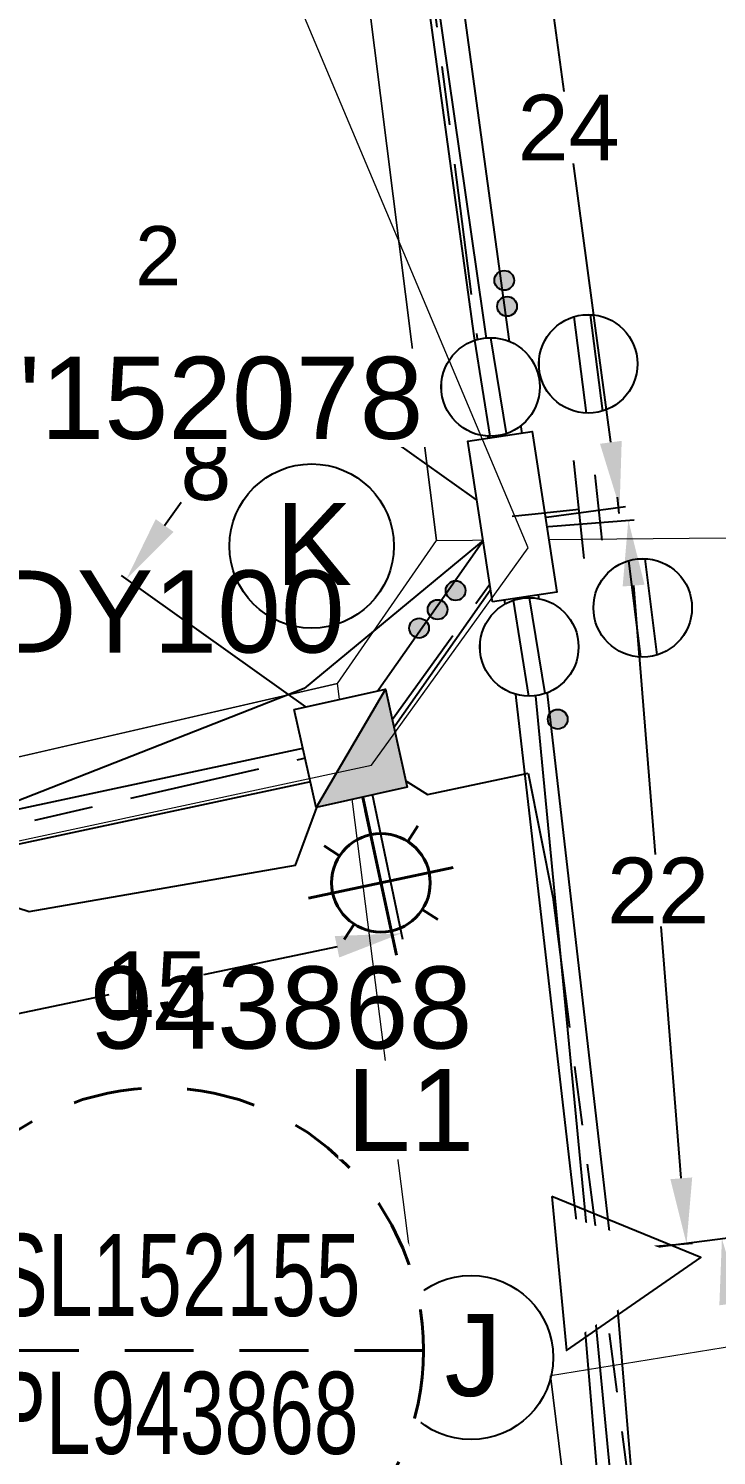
# Model space of a CAD drawing. Header units: metres. Extents: x 298156 to 298818, y 6171580 to 6172425.
# Drawn here: x 298519.36 to 298540.29, y 6171907.34 to 6171950.79 of the extents above; entities that cross this region are included whole.
import ezdxf
from ezdxf import colors
from ezdxf.entities.mleader import LeaderData, LeaderLine
from ezdxf.enums import TextEntityAlignment as Align
from ezdxf.math import Vec2, Vec3

# ---------------------------------------------------------------- set-up
doc = ezdxf.new("R2010")
doc.units = ezdxf.units.M
for name, pattern in [('Cable Exist UG', [8.2, 4, -1.2, 1.8, -1.2]), ('Dash', [5, 3, -2]), ('IE Trench LV', [6.5, 5, -1.5])]:
    doc.linetypes.add(name, pattern=pattern)
doc.layers.get('0').update_dxf_attribs({"color": 6})
doc.layers.add('Cadastre Land Parcels_SP_EXT', color=9, linetype='Continuous', lineweight=5)
doc.layers.add('Cadastre Roads_SP_EXT', color=9, linetype='Continuous', lineweight=5)
for name, color, linetype in [('Duct_SP_NEW', 2, 'Continuous'), ('Equip_LV_EXT', 7, 'Continuous'), ('Equip_LV_NEW', 2, 'Continuous'), ('Equip_SP_LV_NEW', 2, 'Continuous'), ('Equip_SP_SL_EXT', 7, 'Continuous'), ('Mains_HV_NEW_U72', 2, 'Continuous'), ('Mains_LV_NEW_R6', 2, 'Continuous'), ('Mains_LV_NEW_T84', 2, 'Continuous'), ('Mains_SL_EXT', 7, 'Continuous'), ('Notes_Field', 180, 'Continuous'), ('Notes_LV_MISC', 7, 'Continuous'), ('Notes_SP_LV_SL_MISC', 7, 'Continuous'), ('Notes_SP_MISC', 7, 'Continuous'), ('Panels_LV_SL_NEW', 2, 'Continuous'), ('SupportsUG_SP_LV_SL_EXT', 7, 'Continuous'), ('UG_Details_SP_MISC', 7, 'Continuous')]:
    doc.layers.add(name, color=color, linetype=linetype)
doc.layers.add('Features_HIDE', color=1, linetype='Continuous', plot=False)
doc.layers.get('0').off()
doc.layers.get('Features_HIDE').off()
doc.styles.add('COLUMN_LABEL', font='arial.ttf')
doc.styles.add('iecARIAL', font='arial.ttf', dxfattribs={"height": 2})
doc.styles.add('POLE_LABEL', font='arial.ttf')
doc.styles.get("Standard").update_dxf_attribs({"font": 'arial.ttf'})
doc.linetypes.add('Cable 1', pattern='A,7,-3,["//",Standard,S=1.5,R=0,X=-2.1,Y=-0.7],-0.001', length=10.001)
doc.linetypes.add('Cable 2', pattern='A,7.5,-0.4,[">",Standard,S=4,R=0,X=0.4,Y=-1.9],-4.2', length=12.1)
doc.linetypes.add('Cable New UG', pattern='A,7,-0.25,["x",Standard,S=2,R=0,X=0.2,Y=-0.8],-2.1', length=9.35)
doc.dimstyles.new('Copy of Standard', dxfattribs={"dimtxt": 2, "dimasz": 2, "dimexe": 0.18, "dimexo": 0.0625, "dimgap": 0.09, "dimtad": 0, "dimtih": 1, "dimtoh": 1, "dimdec": 0, "dimzin": 0, "dimdsep": 46, "dimtxsty": 'Standard', "dimcen": 0.09, "dimadec": 0, "dimazin": 0, "dimtfac": 1, "dimtdec": 0, "dimtofl": 0, "dimtmove": 0, "dimatfit": 3, "dimfxl": 1, "dimtolj": 1, "dimtzin": 0, "dimarcsym": 0})

# ---------------------------------------------------------------- blocks, each defined once
blk = doc.blocks.new('COLUMN_EXT')
blk.add_hatch(color=256).paths.add_polyline_path([(-1.485, 1.485), (-1.485, -1.485), (1.485, -1.485), (1.485, 1.485)])
blk.add_lwpolyline([(-1.485, -1.485), (1.485, -1.485), (1.485, 1.485), (-1.485, 1.485)], close=True)
for tag, height, style, flags, p in [('ASSET_NUM', 2.5, 'COLUMN_LABEL', 8, (2, 2)), ('STRUCTURE_PLANT_NUMBER', 0.2, 'POLE_LABEL', 9, (1.813, 0.031)), ('STREET_CODE', 0.2, 'COLUMN_LABEL', 9, (1.813, -0.2))]:
    blk.add_attdef(tag, text='', height=height, dxfattribs=dict(style=style, flags=flags)).set_placement(p, align=Align.MIDDLE_LEFT)
at = {"flags": 9}
for tag, p in [('COLUMN_TYPE', (1.813, -0.4)), ('OWNED_BY', (1.813, -0.6)), ('STATE', (1.813, -0.8)), ('USAGE', (1.813, -1)), ('LEGEND', (1.813, -1.2)), ('LOCATION', (1.813, -1.4)), ('STREETNAME', (1.813, -1.6)), ('SUBURB', (1.813, -1.8)), ('NOTES', (1.813, -2))]:
    blk.add_attdef(tag, text='', height=0.2, dxfattribs=at).set_placement(p, align=Align.MIDDLE_LEFT)
at = {"flags": 1}
blk.add_attdef('Z', (1.813, -2.351), '', height=0.2, dxfattribs=at)
blk = doc.blocks.new('SL_LANTERN_EXT')
at = {"lineweight": 40}
for p, q in [((0, 1.968), (0, 6.468)), ((-1.459, 5.676), (-1.061, 5.278)), ((1.458, 5.676), (1.06, 5.278)), ((-2.25, 4.218), (2.25, 4.218)), ((-1.459, 2.759), (-1.061, 3.157)), ((1.458, 2.759), (1.06, 3.157)), ((0, 0), (0, 2.721))]:
    blk.add_line(p, q, dxfattribs=at)
blk.add_circle((0, 4.218), 1.5, dxfattribs=at)
at = {"style": 'iecARIAL', "flags": 8}
blk.add_attdef('ASSET_NUM', (1.5, 1.5), '', height=2.5, dxfattribs=at)
for tag, p, height, flags in [('CONSTRUCTED_VOLTAGE', (0.981, -0.653), 0.2, 9), ('CONTROL_TYPE', (0.981, -0.853), 0.2, 9), ('LANTERN_PURPOSE', (0.981, -1.053), 0.2, 9), ('LNUMBER', (2.181, -3.253), 2.5, 8), ('LANTERN_TYPE', (0.981, -1.253), 0.2, 9), ('NO_PHASES', (0.981, -1.453), 0.2, 9), ('OPERATING_VOLTAGE', (0.981, -1.653), 0.2, 9), ('ORIENTATION', (0.981, -1.853), 0.2, 9), ('OWNED_BY', (0.981, -2.053), 0.2, 9), ('STATE', (0.981, -2.253), 0.2, 9), ('CEXIST', (0.981, -2.653), 0.2, 9), ('USAGE', (0.981, -2.453), 0.2, 9), ('CNEW', (0.981, -2.853), 0.2, 9), ('CNUMBER', (0.981, -3.053), 0.2, 9), ('CREMOVE', (0.981, -3.253), 0.2, 9), ('CREPLACE', (0.981, -3.453), 0.2, 9), ('LKINGHEIGHT', (0.981, -3.653), 0.2, 9), ('LBRACKET', (0.981, -3.853), 0.2, 9), ('LBRACKETVOCAB', (0.981, -4.053), 0.2, 9), ('LCATEGORY', (0.981, -4.253), 0.2, 9), ('LCHARGE1', (0.981, -4.453), 0.2, 9), ('LCHARGE1PERCENT', (0.981, -4.653), 0.2, 9), ('LCHARGE2', (0.981, -4.853), 0.2, 9), ('LCHARGE2PERCENT', (0.981, -5.053), 0.2, 9), ('LCHARGE3', (0.981, -5.253), 0.2, 9), ('LCHARGE3PERCENT', (0.981, -5.453), 0.2, 9), ('LEXIST', (0.981, -5.653), 0.2, 9), ('LLAMP', (0.981, -5.853), 0.2, 9), ('LLAMPVOCAB', (0.981, -6.053), 0.2, 9), ('LMAST', (0.981, -6.253), 0.2, 9), ('LMASTVOCAB', (0.981, -6.453), 0.2, 9), ('LNEW', (0.981, -6.653), 0.2, 9), ('LANTNUMBER', (0.981, -6.853), 0.2, 9), ('LOUTREACH', (0.981, -7.253), 0.2, 9), ('LOUTREACHVOCAB', (0.981, -7.453), 0.2, 9), ('LRATECODE', (0.981, -7.653), 0.2, 9), ('LREMOVE', (0.981, -7.853), 0.2, 9), ('LREPLACE', (0.981, -8.053), 0.2, 9), ('LTYPE', (0.981, -8.253), 0.2, 9), ('LTYPEVOCAB', (0.981, -8.453), 0.2, 9), ('LEGEND', (0.981, -8.653), 0.2, 9), ('LOCATION', (0.981, -8.853), 0.2, 9), ('STREETNAME', (0.981, -9.253), 0.2, 9), ('NOTES', (0.981, -9.053), 0.2, 9), ('SUBURB', (0.981, -9.453), 0.2, 1)]:
    blk.add_attdef(tag, p, '', height=height, dxfattribs=dict(flags=flags))
blk = doc.blocks.new('*U155')
for tag, flags, p in [('ACTUAL_STATUS', 9, (1.5, 0)), ('CONSTRUCTED_VOLTAGE', 9, (1.5, -0.2)), ('NO_PHASES', 9, (1.5, -0.4)), ('OPERATING_VOLTAGE', 9, (1.5, -0.6)), ('ORIENTATION', 9, (1.5, -0.8)), ('STATE', 9, (1.5, -1)), ('SWITCH_TYPE', 9, (1.5, -1.2)), ('USAGE', 9, (1.5, -1.4)), ('OWNED_BY', 9, (1.5, -1.8)), ('NOTES', 9, (1.5, -1.6)), ('OPERATED_BY', 9, (1.5, -2)), ('MAINTAINED_BY', 9, (1.5, -2.2)), ('TYPE', 9, (1.5, -2.6)), ('NUMBER_OF_PHASES', 9, (1.5, -2.4)), ('Z', 1, (1.5, -2.8))]:
    blk.add_attdef(tag, text='', height=0.2, dxfattribs=dict(flags=flags)).set_placement(p, align=Align.MIDDLE_LEFT)
blk.add_wipeout([(-1.056, 6.457), (-1.18, 6.316), (-1.286, 6.161), (-1.371, 5.994), (-1.435, 5.817), (-1.476, 5.634), (-1.493, 5.447), (-1.487, 5.26), (-1.458, 5.074), (-1.406, 4.894), (-1.331, 4.722), (-1.236, 4.561), (-1.121, 4.412), (-0.988, 4.28), (-0.84, 4.165), (-0.679, 4.069), (-0.506, 3.994), (-0.326, 3.942), (-0.141, 3.913), (0.047, 3.907), (0.233, 3.924), (0.416, 3.965), (0.593, 4.029), (0.76, 4.114), (0.915, 4.219), (1.056, 4.343), (1.18, 4.484), (1.286, 4.639), (1.371, 4.806), (1.435, 4.983), (1.476, 5.166), (1.493, 5.353), (1.487, 5.54), (1.458, 5.726), (1.406, 5.906), (1.331, 6.078), (1.236, 6.239), (1.121, 6.388), (0.988, 6.52), (0.84, 6.635), (0.679, 6.731), (0.506, 6.806), (0.326, 6.858), (0.141, 6.887), (-0.047, 6.893), (-0.233, 6.876), (-0.416, 6.835), (-0.593, 6.771), (-0.76, 6.686), (-0.915, 6.581)])
for p, q in [((-0.25, 3.921), (-0.25, 6.879)), ((0.25, 3.921), (0.25, 6.879))]:
    blk.add_line(p, q)
blk.add_circle((0, 5.4), 1.5)
blk = doc.blocks.new('*U154')
for tag, flags, p in [('LEGEND', 9, (1.5, 0.6)), ('PARENT', 9, (1.5, 0.4)), ('SUBURB', 9, (1.5, 0.2)), ('STREETNAME', 9, (1.5, 0)), ('LOCATION', 9, (1.5, -0.2)), ('NOTES', 9, (1.5, -0.4)), ('Z', 1, (1.5, -0.6))]:
    blk.add_attdef(tag, text='', height=0.2, dxfattribs=dict(flags=flags)).set_placement(p, align=Align.MIDDLE_LEFT)
blk.add_wipeout([(-2.475, 3), (2.475, 3), (2.475, 1.02), (-2.475, 1.02)])
at = {"lineweight": -3}
blk.add_lwpolyline([(-2.475, 3), (2.475, 3), (2.475, 1.02), (-2.475, 1.02)], close=True, dxfattribs=at)
for tag, height, flags, p in [('ASSET_NUM', 2.5, 8, (2, 4)), ('STREET_CODE', 0.2, 9, (1.5, 2)), ('OWNED_BY', 0.2, 9, (1.5, 1.8)), ('OPERATED_BY', 0.2, 9, (1.5, 1.6)), ('MAINTAINED_BY', 0.2, 9, (1.5, 1.4)), ('STATE', 0.2, 9, (1.5, 1.2)), ('SUPPORT_TYPE', 0.2, 9, (1.5, 1)), ('USAGE', 0.2, 9, (1.5, 0.8))]:
    blk.add_attdef(tag, text='', height=height, dxfattribs=dict(flags=flags)).set_placement(p, align=Align.MIDDLE_LEFT)
blk = doc.blocks.new('*D158')
at = {"layer": 'Defpoints', "color": 0, "transparency": 16777216}
for p in [(298529.569, 6171928.646), (298514.649, 6171925.523), (298530.701, 6171923.236)]:
    blk.add_point(p, dxfattribs=at)
at = {"layer": 'Notes_Field', "color": 0, "lineweight": -2, "transparency": 16777216}
for p, q in [((298529.582, 6171928.585), (298530.738, 6171923.06)), ((298514.662, 6171925.462), (298515.818, 6171919.937)), ((298528.744, 6171922.826), (298524.677, 6171921.975)), ((298517.739, 6171920.522), (298521.806, 6171921.374))]:
    blk.add_line(p, q, dxfattribs=at)
at = {"layer": 'Notes_Field', "color": 0, "transparency": 16777216}
for points in [[(298528.676, 6171923.152), (298528.812, 6171922.5), (298530.701, 6171923.236)], [(298517.671, 6171920.849), (298517.807, 6171920.196), (298515.781, 6171920.113)]]:
    blk.add_solid(points, dxfattribs=at)
at = {"layer": 'Notes_Field', "color": 0, "transparency": 16777216, "insert": (298523.241, 6171921.674), "char_height": 2, "attachment_point": 5}
blk.add_mtext('\\A1;15', dxfattribs=at)
blk = doc.blocks.new('*D159')
at = {"layer": 'Defpoints', "color": 0, "transparency": 16777216}
for p in [(298527.062, 6171940.657), (298534.267, 6171935.523), (298529.541, 6171928.89)]:
    blk.add_point(p, dxfattribs=at)
at = {"layer": 'Notes_Field', "color": 0, "lineweight": -2, "transparency": 16777216}
for p, q in [((298534.216, 6171935.56), (298526.915, 6171940.762)), ((298525.901, 6171939.028), (298525.502, 6171938.468)), ((298523.496, 6171935.653), (298524.004, 6171936.366)), ((298529.49, 6171928.927), (298522.189, 6171934.129))]:
    blk.add_line(p, q, dxfattribs=at)
at = {"layer": 'Notes_Field', "color": 0, "transparency": 16777216}
for points in [[(298525.63, 6171939.222), (298526.173, 6171938.835), (298527.062, 6171940.657)], [(298523.225, 6171935.847), (298523.768, 6171935.46), (298522.336, 6171934.024)]]:
    blk.add_solid(points, dxfattribs=at)
at = {"layer": 'Notes_Field', "color": 0, "transparency": 16777216, "insert": (298524.753, 6171937.417), "char_height": 2, "attachment_point": 5}
blk.add_mtext('\\A1;8', dxfattribs=at)
blk = doc.blocks.new('*D160')
at = {"layer": 'Defpoints', "color": 0, "transparency": 16777216}
for p in [(298534.184, 6171959.772), (298531.146, 6171959.364), (298534.306, 6171935.797)]:
    blk.add_point(p, dxfattribs=at)
at = {"layer": 'Notes_Field', "color": 0, "lineweight": -2, "transparency": 16777216}
for p, q in [((298531.208, 6171959.373), (298534.363, 6171959.796)), ((298534.45, 6171957.79), (298535.647, 6171948.864)), ((298537.079, 6171938.186), (298535.941, 6171946.675)), ((298534.368, 6171935.805), (298537.523, 6171936.228))]:
    blk.add_line(p, q, dxfattribs=at)
at = {"layer": 'Notes_Field', "color": 0, "transparency": 16777216}
for points in [[(298534.781, 6171957.834), (298534.12, 6171957.745), (298534.184, 6171959.772)], [(298537.409, 6171938.231), (298536.748, 6171938.142), (298537.345, 6171936.204)]]:
    blk.add_solid(points, dxfattribs=at)
at = {"layer": 'Notes_Field', "color": 0, "transparency": 16777216, "insert": (298535.794, 6171947.769), "char_height": 2, "attachment_point": 5}
blk.add_mtext('\\A1;24', dxfattribs=at)
blk = doc.blocks.new('*D207')
at = {"layer": 'Defpoints', "color": 0, "transparency": 16777216}
for p in [(298544.765, 6171966.278), (298538.602, 6171965.414), (298549.141, 6171935.051)]:
    blk.add_point(p, dxfattribs=at)
at = {"layer": 'Notes_Field', "color": 0, "lineweight": -2, "transparency": 16777216}
for p, q in [((298544.704, 6171966.269), (298538.424, 6171965.389)), ((298538.879, 6171963.434), (298540.128, 6171954.526)), ((298542.7, 6171936.168), (298540.439, 6171952.302)), ((298549.079, 6171935.043), (298542.799, 6171934.163))]:
    blk.add_line(p, q, dxfattribs=at)
at = {"layer": 'Notes_Field', "color": 0, "transparency": 16777216}
for points in [[(298539.209, 6171963.48), (298538.549, 6171963.387), (298538.602, 6171965.414)], [(298543.03, 6171936.215), (298542.37, 6171936.122), (298542.978, 6171934.188)]]:
    blk.add_solid(points, dxfattribs=at)
at = {"layer": 'Notes_Field', "color": 0, "transparency": 16777216, "insert": (298540.283, 6171953.414), "char_height": 2, "attachment_point": 5}
blk.add_mtext('\\A1;32', dxfattribs=at)
blk = doc.blocks.new('*D217')
at = {"layer": 'Defpoints', "color": 0, "transparency": 16777216}
for p in [(298540.459, 6171913.938), (298536.628, 6171913.449), (298538.784, 6171896.535)]:
    blk.add_point(p, dxfattribs=at)
at = {"layer": 'Notes_Field', "color": 0, "lineweight": -2, "transparency": 16777216}
for p, q in [((298536.69, 6171913.457), (298540.637, 6171913.96)), ((298540.712, 6171911.954), (298541.389, 6171906.641)), ((298542.362, 6171899.008), (298541.668, 6171904.453)), ((298538.846, 6171896.543), (298542.793, 6171897.046))]:
    blk.add_line(p, q, dxfattribs=at)
at = {"layer": 'Notes_Field', "color": 0, "transparency": 16777216}
for points in [[(298541.042, 6171911.996), (298540.381, 6171911.911), (298540.459, 6171913.938)], [(298542.692, 6171899.05), (298542.031, 6171898.965), (298542.615, 6171897.024)]]:
    blk.add_solid(points, dxfattribs=at)
at = {"layer": 'Notes_Field', "color": 0, "transparency": 16777216, "insert": (298541.528, 6171905.547), "char_height": 2, "attachment_point": 5}
blk.add_mtext('\\A1;17', dxfattribs=at)
blk = doc.blocks.new('*D218')
at = {"layer": 'Defpoints', "color": 0, "transparency": 16777216}
for p in [(298534.342, 6171935.554), (298537.61, 6171935.817), (298536.116, 6171913.52)]:
    blk.add_point(p, dxfattribs=at)
at = {"layer": 'Notes_Field', "color": 0, "lineweight": -2, "transparency": 16777216}
for p, q in [((298534.404, 6171935.559), (298537.789, 6171935.831)), ((298537.77, 6171933.823), (298538.429, 6171925.636)), ((298539.223, 6171915.777), (298538.606, 6171923.448)), ((298536.178, 6171913.525), (298539.563, 6171913.798))]:
    blk.add_line(p, q, dxfattribs=at)
at = {"layer": 'Notes_Field', "color": 0, "transparency": 16777216}
for points in [[(298538.103, 6171933.85), (298537.438, 6171933.797), (298537.61, 6171935.817)], [(298539.555, 6171915.804), (298538.891, 6171915.75), (298539.383, 6171913.783)]]:
    blk.add_solid(points, dxfattribs=at)
at = {"layer": 'Notes_Field', "color": 0, "transparency": 16777216, "insert": (298538.517, 6171924.542), "char_height": 2, "attachment_point": 5}
blk.add_mtext('\\A1;22', dxfattribs=at)
blk = doc.blocks.new('COLUMN_REPLACE_NEW')
at = {"style": 'COLUMN_LABEL', "flags": 8}
blk.add_attdef('ASSET_NUM', text='', height=2.5, dxfattribs=at).set_placement((2, 2), align=Align.MIDDLE_LEFT)
at = {"flags": 9}
for tag, p in [('LOCATION', (0, -2)), ('NOTES', (0, -2.2))]:
    blk.add_attdef(tag, text='', height=0.2, dxfattribs=at).set_placement(p, align=Align.MIDDLE_LEFT)
blk.add_wipeout([(-1.42, 1.528), (1.42, 1.528), (1.42, -1.528), (-1.42, -1.528)])
blk.add_hatch(color=256).paths.add_polyline_path([(-1.42, -1.528), (1.42, -1.528), (1.42, 1.528)])
blk.add_line((1.42, 1.528), (-1.42, -1.528))
at = {"lineweight": -3}
blk.add_lwpolyline([(-1.42, 1.528), (1.42, 1.528), (1.42, -1.528), (-1.42, -1.528)], close=True, dxfattribs=at)
at = {"flags": 1}
blk.add_attdef('Z', (0, 0), '', height=0.2, dxfattribs=at)
at = {"flags": 9}
for tag, style, p in [('STRUCTURE_PLANT_NUMBER', 'POLE_LABEL', (1.5, 0.242)), ('STREET_CODE', 'COLUMN_LABEL', (0, -0.2))]:
    blk.add_attdef(tag, text='', height=0.2, dxfattribs=dict(at, style=style)).set_placement(p, align=Align.MIDDLE_LEFT)
for tag, p in [('COLUMN_TYPE', (0, -0.4)), ('OWNED_BY', (0, -0.6)), ('STATE', (0, -0.8)), ('USAGE', (0, -1)), ('LEGEND', (0, -1.2)), ('PARENT', (0, -1.4)), ('SUBURB', (0, -1.6)), ('STREETNAME', (0, -1.8))]:
    blk.add_attdef(tag, text='', height=0.2, dxfattribs=at).set_placement(p, align=Align.MIDDLE_LEFT)
blk = doc.blocks.new('LV_UG_LINKS_CLOSED_EXT')
blk.add_wipeout([(-1.056, 1.057), (-1.18, 0.916), (-1.286, 0.761), (-1.371, 0.594), (-1.435, 0.417), (-1.476, 0.234), (-1.493, 0.047), (-1.487, -0.14), (-1.458, -0.326), (-1.406, -0.506), (-1.331, -0.678), (-1.236, -0.839), (-1.121, -0.988), (-0.988, -1.12), (-0.84, -1.235), (-0.679, -1.331), (-0.506, -1.406), (-0.326, -1.458), (-0.141, -1.487), (0.047, -1.493), (0.233, -1.476), (0.416, -1.435), (0.593, -1.371), (0.76, -1.286), (0.915, -1.181), (1.056, -1.057), (1.18, -0.916), (1.286, -0.761), (1.371, -0.594), (1.435, -0.417), (1.476, -0.234), (1.493, -0.047), (1.487, 0.14), (1.458, 0.326), (1.406, 0.506), (1.331, 0.678), (1.236, 0.839), (1.121, 0.988), (0.988, 1.12), (0.84, 1.235), (0.679, 1.331), (0.506, 1.406), (0.326, 1.458), (0.141, 1.487), (-0.047, 1.493), (-0.233, 1.476), (-0.416, 1.435), (-0.593, 1.371), (-0.76, 1.286), (-0.915, 1.181)])
for p, q in [((-0.25, -1.479), (-0.25, 1.479)), ((0.25, -1.479), (0.25, 1.479))]:
    blk.add_line(p, q)
blk.add_circle((0, 0), 1.5)
at = {"flags": 9}
for tag, p in [('ACTUAL_STATUS', (0, 0)), ('CONSTRUCTED_VOLTAGE', (0, -0.2)), ('NO_PHASES', (0, -0.4)), ('OPERATING_VOLTAGE', (0, -0.6)), ('ORIENTATION', (0, -0.8)), ('STATE', (0, -1)), ('SWITCH_TYPE', (0, -1.2)), ('USAGE', (0, -1.4)), ('NOTES', (0, -1.6))]:
    blk.add_attdef(tag, text='', height=0.2, dxfattribs=at).set_placement(p, align=Align.MIDDLE_LEFT)
at = {"flags": 1}
blk.add_attdef('Z', (0, 0), '', height=0.2, dxfattribs=at)
blk = doc.blocks.new('Earth')
for p, q in [((0, -2.044), (0, 0)), ((-1.5, -2.044), (1.5, -2.044)), ((-1, -2.644), (1, -2.644)), ((-0.25, -3.244), (0.25, -3.244))]:
    blk.add_line(p, q)
blk = doc.blocks.new('SLANTERN_NUM_EXT')
blk.add_wipeout([(-0.258, 8.205), (-0.773, 8.172), (-1.284, 8.108), (-1.791, 8.011), (-2.29, 7.883), (-2.781, 7.723), (-3.26, 7.534), (-3.727, 7.314), (-4.179, 7.066), (-4.614, 6.789), (-5.031, 6.486), (-5.429, 6.157), (-5.804, 5.804), (-6.157, 5.429), (-6.486, 5.031), (-6.789, 4.614), (-7.066, 4.179), (-7.314, 3.727), (-7.534, 3.26), (-7.723, 2.781), (-7.883, 2.29), (-8.011, 1.791), (-8.108, 1.284), (-8.172, 0.773), (-8.205, 0.258), (-8.205, -0.258), (-8.172, -0.773), (-8.108, -1.284), (-8.011, -1.791), (-7.883, -2.29), (-7.723, -2.781), (-7.534, -3.26), (-7.314, -3.727), (-7.066, -4.179), (-6.789, -4.614), (-6.486, -5.031), (-6.157, -5.429), (-5.804, -5.804), (-5.429, -6.157), (-5.031, -6.486), (-4.614, -6.789), (-4.179, -7.066), (-3.727, -7.314), (-3.26, -7.534), (-2.781, -7.723), (-2.29, -7.883), (-1.791, -8.011), (-1.284, -8.108), (-0.773, -8.172), (-0.258, -8.205), (0.258, -8.205), (0.773, -8.172), (1.284, -8.108), (1.791, -8.011), (2.29, -7.883), (2.781, -7.723), (3.26, -7.534), (3.727, -7.314), (4.179, -7.066), (4.614, -6.789), (5.031, -6.486), (5.429, -6.157), (5.804, -5.804), (6.157, -5.429), (6.486, -5.031), (6.789, -4.614), (7.066, -4.179), (7.314, -3.727), (7.534, -3.26), (7.723, -2.781), (7.883, -2.29), (8.011, -1.791), (8.108, -1.284), (8.172, -0.773), (8.205, -0.258), (8.205, 0.258), (8.172, 0.773), (8.108, 1.284), (8.011, 1.791), (7.883, 2.29), (7.723, 2.781), (7.534, 3.26), (7.314, 3.727), (7.066, 4.179), (6.789, 4.614), (6.486, 5.031), (6.157, 5.429), (5.804, 5.804), (5.429, 6.157), (5.031, 6.486), (4.614, 6.789), (4.179, 7.066), (3.727, 7.314), (3.26, 7.534), (2.781, 7.723), (2.29, 7.883), (1.791, 8.011), (1.284, 8.108), (0.773, 8.172), (0.258, 8.205)])
at = {"linetype": 'Dash', "lineweight": 40, "ltscale": 0.7}
blk.add_line((8, 0), (-8, 0), dxfattribs=at)
blk.add_circle((0, 0), 8, dxfattribs=at)
at = {"lineweight": 40, "width": 0.7}
for tag, p in [('SNUMBER', (0.505, 1.051)), ('CNUMBER', (0.444, -3.148))]:
    blk.add_attdef(tag, text='', height=2.5, dxfattribs=at).set_placement(p, align=Align.CENTER)
at = {"lineweight": 40, "flags": 1}
blk.add_attdef('Z', (0, 0), '', height=0.2, dxfattribs=at)

msp = doc.modelspace()

# ---------------------------------------------------------------- hatches: boundary and pattern name
at = {"layer": 'Notes_LV_MISC'}
h = msp.add_hatch(color=2, dxfattribs=at)
h.dxf.hatch_style = 1
edge = h.paths.add_edge_path()
edge.add_arc((298533.834, 6171943.118), 0.3, 94.0512, 454.0512)
h = msp.add_hatch(color=2, dxfattribs=at)
h.dxf.hatch_style = 1
edge = h.paths.add_edge_path()
edge.add_arc((298533.92, 6171942.325), 0.3, 94.0512, 454.0512)
h = msp.add_hatch(color=2, dxfattribs=at)
h.dxf.hatch_style = 1
edge = h.paths.add_edge_path()
edge.add_arc((298531.243, 6171932.528), 0.3, 132.1293, 492.1293)

# ---------------------------------------------------------------- linework, layer by layer
at = {"layer": 'Cadastre Land Parcels_SP_EXT', "linetype": 'Continuous'}
for p, q in [((298531.768, 6171935.202), (298528.42, 6171961.852)), ((298528.754, 6171930.841), (298531.768, 6171935.202)), ((298531.768, 6171935.202), (298531.768, 6171935.202)), ((298518.478, 6171928.478), (298528.754, 6171930.841)), ((298531.082, 6171912.584), (298500.908, 6171905.69)), ((298531.349, 6171912.409), (298531.082, 6171912.584)), ((298536.921, 6171896.307), (298535.24, 6171909.765)), ((298535.24, 6171909.765), (298535.24, 6171909.765))]:
    msp.add_line(p, q, dxfattribs=at)
at = {"layer": 'Cadastre Roads_SP_EXT', "linetype": 'Continuous'}
for p, q in [((298528.42, 6171961.852), (298531.768, 6171935.202)), ((298531.768, 6171935.202), (298539.461, 6171935.266)), ((298539.461, 6171935.266), (298550.459, 6171935.357)), ((298528.754, 6171930.841), (298514.028, 6171927.455)), ((298529.915, 6171921.736), (298528.754, 6171930.841)), ((298531.082, 6171912.584), (298529.915, 6171921.736)), ((298500.908, 6171905.69), (298531.082, 6171912.584)), ((298531.082, 6171912.584), (298531.082, 6171912.584)), ((298542.734, 6171910.985), (298535.24, 6171909.765)), ((298535.24, 6171909.765), (298536.921, 6171896.307))]:
    msp.add_line(p, q, dxfattribs=at)
at = {"layer": 'Duct_SP_NEW'}
for p, q in [((298534.764, 6171935.628), (298528.936, 6171978.133)), ((298533.679, 6171935.89), (298527.904, 6171977.998)), ((298528.942, 6171929.134), (298533.679, 6171935.89)), ((298529.559, 6171928.202), (298534.764, 6171935.628)), ((298533.673, 6171935.212), (298534.191, 6171935.262)), ((298534.112, 6171930.686), (298533.673, 6171935.212)), ((298534.708, 6171935.312), (298534.191, 6171935.262)), ((298535.147, 6171930.787), (298534.708, 6171935.312)), ((298535.147, 6171930.787), (298534.63, 6171930.736)), ((298534.112, 6171930.686), (298534.63, 6171930.736)), ((298514.366, 6171926.024), (298528.942, 6171929.134)), ((298514.584, 6171925.006), (298529.559, 6171928.202)), ((298536.123, 6171913.268), (298536.642, 6171913.312)), ((298537.526, 6171896.542), (298536.123, 6171913.268)), ((298537.16, 6171913.355), (298536.642, 6171913.312)), ((298538.563, 6171896.629), (298537.16, 6171913.355))]:
    msp.add_line(p, q, dxfattribs=at)
at = {"layer": 'Mains_LV_NEW_T84', "color": 2, "linetype": 'Cable New UG', "flags": 128}
msp.add_lwpolyline([(298382.034, 6171801.653), (298411.84, 6171808.438), (298441.721, 6171815.104), (298471.461, 6171823.078), (298501.255, 6171828.743), (298541.182, 6171837.897), (298544.563, 6171844.585), (298542.755, 6171860.552), (298538.045, 6171896.586), (298534.793, 6171930.456)], dxfattribs=at)
at = {"layer": 'Mains_SL_EXT', "linetype": 'Cable Exist UG'}
for p, q in [((298533.89, 6171934.558), (298531.436, 6171953.604)), ((298529.936, 6171929.062), (298533.89, 6171934.558)), ((298529.201, 6171928.901), (298529.936, 6171929.062)), ((298514.475, 6171925.515), (298529.201, 6171928.901)), ((298529.201, 6171928.901), (298531.502, 6171927.468)), ((298531.502, 6171927.468), (298534.559, 6171928.116)), ((298534.559, 6171928.116), (298535.311, 6171924.338)), ((298535.311, 6171924.338), (298538.618, 6171898.718))]:
    msp.add_line(p, q, dxfattribs=at)
at = {"layer": 'Notes_LV_MISC'}
for centre in [(298533.834, 6171943.118), (298533.92, 6171942.325), (298531.243, 6171932.528)]:
    msp.add_circle(centre, 0.3, dxfattribs=at)
at = {"layer": 'Notes_SP_MISC', "linetype": 'Continuous', "flags": 128}
msp.add_lwpolyline([(298535.281, 6171915.224), (298535.726, 6171910.531), (298539.816, 6171913.369), (298535.281, 6171915.224)], dxfattribs=at)
at = {"layer": 'Notes_SP_MISC'}
msp.add_circle((298532.823, 6171910.32), 2.5, dxfattribs=at)
at = {"layer": 'UG_Details_SP_MISC'}
for p, q in [((298535.107, 6171930.792), (298534.63, 6171930.736)), ((298535.107, 6171930.792), (298537.118, 6171913.367)), ((298534.153, 6171930.681), (298534.63, 6171930.736)), ((298534.153, 6171930.681), (298536.165, 6171913.257)), ((298536.165, 6171913.257), (298536.642, 6171913.312)), ((298537.118, 6171913.367), (298536.642, 6171913.312))]:
    msp.add_line(p, q, dxfattribs=at)

# ---------------------------------------------------------------- block references
at = {"layer": 'Equip_SP_SL_EXT', "rotation": 192.045371270106}
msp.add_blockref('SL_LANTERN_EXT', (298529.201, 6171928.901), dxfattribs=at)
at = {"layer": 'Features_HIDE'}
ref = msp.add_blockref('COLUMN_EXT', (298529.201, 6171928.901), dxfattribs=dict(at, rotation=191.747205592313))
ref.add_attrib('ASSET_NUM', '4DY100', dxfattribs={"layer": 'SupportsUG_SP_LV_SL_EXT', "height": 2.5, "style": 'COLUMN_LABEL'}).set_placement((298528.98, 6171931.035), align=Align.BOTTOM_RIGHT)
at = {"layer": 'Notes_SP_MISC', "rotation": 187.1506244520444}
msp.add_blockref('*U155', (298537.376, 6171938.506), dxfattribs=at)

# ---------------------------------------------------------------- texts
at = {"layer": 'Cadastre Land Parcels_SP_EXT'}
msp.add_text('2', height=1.8, dxfattribs=at).set_placement((298522.598, 6171942.97))
at = {"layer": 'Notes_SP_MISC', "insert": (298532.888, 6171910.381), "char_height": 2.5, "attachment_point": 5}
msp.add_mtext_dynamic_manual_height_columns('J', width=2.5, gutter_width=4, heights=[0], dxfattribs=at)

# ---------------------------------------------------------------- dimensions: what is measured, and where the dimension line sits
at = {"layer": 'Notes_Field'}
dim = msp.add_linear_dim(base=(298540.459, 6171913.938), p1=(298538.784, 6171896.535), p2=(298536.628, 6171913.449), angle=97.2644, dimstyle='Copy of Standard', dxfattribs=at)
dim.commit()
dim.dimension.update_dxf_attribs({"geometry": '*D217', "text_midpoint": (298541.528, 6171905.547), "dimtype": 161})

# ---------------------------------------------------------------- next in the draw order: block references
at = {"layer": 'Notes_SP_MISC', "rotation": 187.1506244520444}
msp.add_blockref('*U155', (298535.717, 6171945.932), dxfattribs=at)

# ---------------------------------------------------------------- next in the draw order: dimensions: what is measured, and where the dimension line sits
at = {"layer": 'Notes_Field'}
for base, p1, p2, angle, picture, middle in [((298538.602, 6171965.414), (298549.141, 6171935.051), (298544.765, 6171966.278), 97.9769, '*D207', (298540.283, 6171953.414)), ((298537.61, 6171935.817), (298536.116, 6171913.52), (298534.342, 6171935.554), 94.6024, '*D218', (298538.517, 6171924.542))]:
    dim = msp.add_linear_dim(base=base, p1=p1, p2=p2, angle=angle, dimstyle='Copy of Standard', dxfattribs=at)
    dim.commit()
    dim.dimension.update_dxf_attribs({"geometry": picture, "text_midpoint": middle, "dimtype": 161})

# ---------------------------------------------------------------- next in the draw order: leaders
at = {"layer": 'Notes_SP_MISC', "color": 7, "linetype": 'Continuous'}
ml = msp.add_multileader_mtext('Standard', dxfattribs=at)
ml.set_content('{\\H0.875x;SUB 41094 REPLACED UNDER DSST0036}\\P{\\H0.75x;REFER TO NOTE 17}', color=7)
ml.set_leader_properties()
ml.build(insert=Vec2(0, 0))
ml.multileader.update_dxf_attribs({"has_text_frame": 1, "dogleg_length": 4})
ctx = ml.context
ctx.base_point, ctx.plane_origin = Vec3(298401.57, 6171974.708), Vec3(298472.432, 6171927.882)
ctx.text_align_type = 1
notes = []
notes.append((ctx, [(1, (1, 1, 0), (298505.87, 6171974.708), (-1, 0), 4, [(0, [(298522.012, 6171964.382)], 0, [])])]))
ctx.mtext.insert, ctx.mtext.alignment, ctx.mtext.flow_direction = Vec3(298451.72, 6171976.734), 2, 5
ctx.mtext.has_bg_fill, ctx.mtext.bg_color, ctx.mtext.bg_scale_factor, ctx.mtext.bg_transparency, ctx.mtext.use_window_bg_color = 1, -1027028792, 1.5, 0, 1
for ctx, leaders in notes:
    for number, flags, end, landing, length, lines in leaders:
        leader = LeaderData()
        leader.index, (leader.has_last_leader_line, leader.has_dogleg_vector, leader.attachment_direction) = number, flags
        leader.last_leader_point, leader.dogleg_vector, leader.dogleg_length = Vec3(end), Vec3(landing), length
        for number, points, colour, breaks in lines:
            line = LeaderLine()
            line.index, line.vertices, line.color, line.breaks = number, Vec3.list(points), colors.encode_raw_color(colour), breaks
            leader.lines.append(line)
        ctx.leaders.append(leader)

# ---------------------------------------------------------------- next in the draw order: linework, layer by layer
at = {"layer": 'Mains_LV_NEW_R6', "color": 2, "linetype": 'Cable 1', "flags": 128}
msp.add_lwpolyline([(298514.469, 6171925.48), (298519.371, 6171923.904), (298527.479, 6171925.308), (298528.798, 6171928.872)], dxfattribs=at)
at = {"layer": 'Mains_LV_NEW_T84', "color": 2, "linetype": 'Cable New UG', "flags": 128}
for points in [[(298534.077, 6171935.923), (298531.441, 6171954.26), (298507.774, 6171951.432), (298508.19, 6171948.02)], [(298534.077, 6171935.923), (298527.74, 6171930.691), (298520.043, 6171927.669), (298514.469, 6171925.48), (298499.165, 6171922.679), (298498.243, 6171920.099)]]:
    msp.add_lwpolyline(points, dxfattribs=at)

# ---------------------------------------------------------------- next in the draw order: block references
at = {"layer": 'Equip_LV_EXT'}
msp.add_blockref('SLANTERN_NUM_EXT', (298523.381, 6171910.534), dxfattribs=at).add_auto_attribs({'SNUMBER': 'SL152155', 'CNUMBER': 'PL943868'})

# ---------------------------------------------------------------- next in the draw order: dimensions: what is measured, and where the dimension line sits
at = {"layer": 'Notes_Field'}
for base, p1, p2, angle, picture, middle in [((298534.184, 6171959.772), (298534.306, 6171935.797), (298531.146, 6171959.364), 97.6372, '*D160', (298535.794, 6171947.769)), ((298527.062, 6171940.657), (298529.541, 6171928.89), (298534.267, 6171935.523), 54.5296, '*D159', (298524.753, 6171937.417))]:
    dim = msp.add_linear_dim(base=base, p1=p1, p2=p2, angle=angle, dimstyle='Copy of Standard', dxfattribs=at)
    dim.commit()
    dim.dimension.update_dxf_attribs({"geometry": picture, "text_midpoint": middle, "dimtype": 161})
dim = msp.add_aligned_dim(p1=(298514.649, 6171925.523), p2=(298529.569, 6171928.646), distance=-5.527, dimstyle='Copy of Standard', dxfattribs=at)
dim.commit()
dim.dimension.update_dxf_attribs({"geometry": '*D158', "text_midpoint": (298523.241, 6171921.674)})

# ---------------------------------------------------------------- next in the draw order: wipeouts: each hides what was drawn before it
msp.add_wipeout([(298539.569, 6171913.32), (298535.441, 6171914.727), (298535.839, 6171910.785)]).dxf.layer = 'Notes_SP_MISC'

# ---------------------------------------------------------------- next in the draw order: block references
at = {"layer": 'Equip_SP_LV_NEW'}
ref = msp.add_blockref('*U154', (298536.064, 6171936.227), dxfattribs=dict(at, rotation=98.70849453712832))
ref.add_attrib('ASSET_NUM', '152078', dxfattribs={"layer": '0', "height": 2.5}).set_placement((298519.118, 6171939.588), align=Align.MIDDLE_LEFT)

# ---------------------------------------------------------------- next in the draw order: texts
at = {"layer": 'Notes_SP_LV_SL_MISC', "insert": (298529.038, 6171919.11), "char_height": 2.5, "attachment_point": 1, "bg_fill": 3, "box_fill_scale": 1.1, "bg_fill_color": 256, "bg_fill_transparency": 0}
msp.add_mtext_dynamic_manual_height_columns('L1', width=3.15317, gutter_width=4, heights=[0], dxfattribs=at)

# ---------------------------------------------------------------- next in the draw order: hatches: boundary and pattern name
at = {"layer": 'Notes_LV_MISC'}
h = msp.add_hatch(color=2, dxfattribs=at)
h.dxf.hatch_style = 1
edge = h.paths.add_edge_path()
edge.add_arc((298532.355, 6171933.67), 0.3, 44.1571, 404.1571)
h = msp.add_hatch(color=2, dxfattribs=at)
h.dxf.hatch_style = 1
edge = h.paths.add_edge_path()
edge.add_arc((298531.805, 6171933.093), 0.3, 44.1571, 404.1571)

# ---------------------------------------------------------------- next in the draw order: linework, layer by layer
for centre in [(298532.355, 6171933.67), (298531.805, 6171933.093)]:
    msp.add_circle(centre, 0.3, dxfattribs=at)
at = {"layer": 'Notes_SP_MISC'}
msp.add_circle((298527.973, 6171935.028), 2.5, dxfattribs=at)

# ---------------------------------------------------------------- next in the draw order: block references
at = {"layer": 'Equip_LV_NEW', "linetype": 'IE Trench LV', "rotation": 9.164327217946207}
msp.add_blockref('LV_UG_LINKS_CLOSED_EXT', (298534.596, 6171931.956), dxfattribs=at)
at = {"layer": 'Notes_LV_MISC', "rotation": 96.02597755389252}
msp.add_blockref('Earth', (298534.077, 6171935.923), dxfattribs=at)

# ---------------------------------------------------------------- next in the draw order: texts
at = {"layer": 'Notes_SP_LV_SL_MISC', "insert": (298516.057, 6171940.792), "char_height": 2.5, "attachment_point": 1, "bg_fill": 3, "box_fill_scale": 1.1, "bg_fill_color": 256, "bg_fill_transparency": 0}
msp.add_mtext_dynamic_manual_height_columns("'S'152078", width=15.68282, gutter_width=4, heights=[0], dxfattribs=at)
at = {"layer": 'Notes_SP_MISC', "insert": (298528.038, 6171935.089), "char_height": 2.5, "attachment_point": 5}
msp.add_mtext_dynamic_manual_height_columns('K', width=2.5, gutter_width=4, heights=[0], dxfattribs=at)

# ---------------------------------------------------------------- next in the draw order: hatches: boundary and pattern name
at = {"layer": 'Notes_LV_MISC'}
h = msp.add_hatch(color=2, dxfattribs=at)
h.dxf.hatch_style = 1
edge = h.paths.add_edge_path()
edge.add_arc((298535.462, 6171929.756), 0.3, 182.0234, 542.0234)

# ---------------------------------------------------------------- next in the draw order: linework, layer by layer
msp.add_circle((298535.462, 6171929.756), 0.3, dxfattribs=at)

# ---------------------------------------------------------------- next in the draw order: block references
at = {"layer": 'Equip_LV_NEW', "linetype": 'IE Trench LV', "rotation": 9.164327217946207}
msp.add_blockref('LV_UG_LINKS_CLOSED_EXT', (298533.418, 6171939.872), dxfattribs=at)
at = {"layer": 'Panels_LV_SL_NEW'}
ref = msp.add_blockref('COLUMN_REPLACE_NEW', (298529.164, 6171928.872), dxfattribs=dict(at, rotation=12.608412033181))
ref.add_attrib('ASSET_NUM', '943868', dxfattribs={"layer": '0', "height": 2.5, "style": 'COLUMN_LABEL'}).set_placement((298521.21, 6171920.977), align=Align.MIDDLE_LEFT)

# ---------------------------------------------------------------- next in the draw order: linework, layer by layer
at = {"layer": 'Mains_HV_NEW_U72', "color": 2, "linetype": 'Cable 2', "lineweight": 0, "flags": 128}
msp.add_lwpolyline([(298498.155, 6171920.237), (298499.757, 6171921.909), (298529.789, 6171928.357), (298534.559, 6171934.973), (298522.824, 6171962.844)], dxfattribs=at)

doc.saveas('drawing.dxf')
